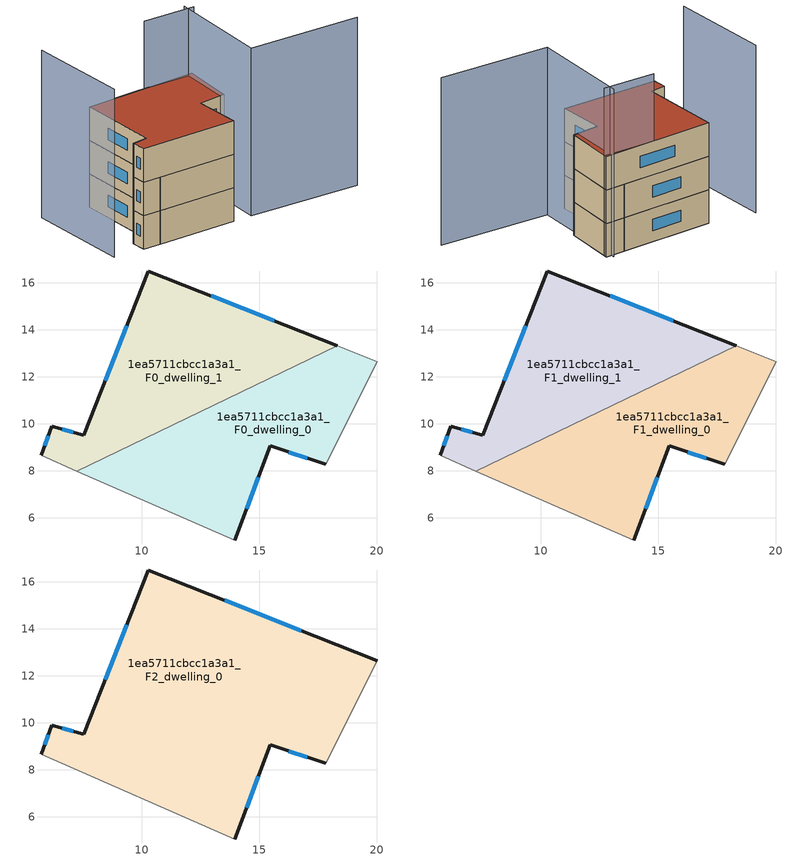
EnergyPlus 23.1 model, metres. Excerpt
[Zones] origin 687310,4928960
1ea5711cbcc1a3a1_F0_dwelling_0
 floor ground (EU_floor_Construction): 17.83,8.27 20.02,12.63 18.31,13.31 7.24,7.99 13.95,5.05 15.45,9.05 z0
 wall outside (EU_wall_Construction): 17.83,8.27 15.45,9.05 13.95,5.05 z0:3
 wall adiabatic (EU_wall_Construction): 13.95,5.05 7.24,7.99 / 18.31,13.31 20.02,12.63 17.83,8.27 z0:3
 wall to 1ea5711cbcc1a3a1_F0_dwelling_1 (EU_wall_Construction): 7.24,7.99 18.31,13.31 z0:3
 window (EU_Window_Construction): 17.04,8.53 16.25,8.79 / 14.95,7.72 14.45,6.39 z1:2
1ea5711cbcc1a3a1_F0_dwelling_1
 floor ground (EU_floor_Construction): 18.31,13.31 10.27,16.49 7.53,9.5 6.17,9.89 5.71,8.65 7.24,7.99 z0
 wall outside (EU_wall_Construction): 5.71,8.65 6.17,9.89 7.53,9.5 10.27,16.49 18.31,13.31 z0:3
 wall adiabatic (EU_wall_Construction): 7.24,7.99 5.71,8.65 z0:3
 window (EU_Window_Construction): 5.87,9.07 6.02,9.48 / 6.63,9.76 7.08,9.63 / 8.45,11.83 9.36,14.16 / 12.95,15.43 15.63,14.37 z1:2
1ea5711cbcc1a3a1_F1_dwelling_0
 floor to 1ea5711cbcc1a3a1_F0_dwelling_0 (EU_floor_Construction): 17.83,8.27 20.02,12.63 18.31,13.31 7.24,7.99 13.95,5.05 15.45,9.05 z3
 wall outside (EU_wall_Construction): 17.83,8.27 15.45,9.05 13.95,5.05 z3:6
 wall adiabatic (EU_wall_Construction): 13.95,5.05 7.24,7.99 / 18.31,13.31 20.02,12.63 17.83,8.27 z3:6
 wall to 1ea5711cbcc1a3a1_F1_dwelling_1 (EU_wall_Construction): 7.24,7.99 18.31,13.31 z3:6
 window (EU_Window_Construction): 17.04,8.53 16.25,8.79 / 14.95,7.72 14.45,6.39 z4:5
1ea5711cbcc1a3a1_F1_dwelling_1
 floor to 1ea5711cbcc1a3a1_F0_dwelling_1 (EU_floor_Construction): 18.31,13.31 10.27,16.49 7.53,9.5 6.17,9.89 5.71,8.65 7.24,7.99 z3
 wall outside (EU_wall_Construction): 5.71,8.65 6.17,9.89 7.53,9.5 10.27,16.49 18.31,13.31 z3:6
 wall adiabatic (EU_wall_Construction): 7.24,7.99 5.71,8.65 z3:6
 window (EU_Window_Construction): 5.87,9.07 6.02,9.48 / 6.63,9.76 7.08,9.63 / 8.45,11.83 9.36,14.16 / 12.95,15.43 15.63,14.37 z4:5
1ea5711cbcc1a3a1_F2_dwelling_0
 floor to 1ea5711cbcc1a3a1_F1_dwelling_0 (EU_floor_Construction): 17.83,8.27 20.02,12.63 18.31,13.31 7.24,7.99 13.95,5.05 15.45,9.05 z6
 floor to 1ea5711cbcc1a3a1_F1_dwelling_1 (EU_floor_Construction): 18.31,13.31 10.27,16.49 7.53,9.5 6.17,9.89 5.71,8.65 7.24,7.99 z6
 wall outside (EU_wall_Construction): 17.83,8.27 15.45,9.05 13.95,5.05 / 5.71,8.65 6.17,9.89 7.53,9.5 10.27,16.49 20.02,12.63 z6:9
 wall adiabatic (EU_wall_Construction): 20.02,12.63 17.83,8.27 / 13.95,5.05 5.71,8.65 z6:9
 window (EU_Window_Construction): 13.52,15.21 16.77,13.92 / 17.04,8.53 16.25,8.79 / 14.95,7.72 14.45,6.39 / 5.87,9.07 6.02,9.48 / 6.63,9.76 7.08,9.63 / 8.45,11.83 9.36,14.16 z7:8
 roof outside (EU_roof_Construction): 20.02,12.63 17.83,8.27 15.45,9.05 13.95,5.05 5.71,8.65 6.17,9.89 7.53,9.5 10.27,16.49 z9
shading: 24.93,0 15.57,4.41 / 15.57,4.41 19.67,13.1 / 19.9,12.37 15.52,14.41 / 6.65,18.77 3.25,9.96 z0:15
[Building]
EU S2 Campaign: North Axis=0; Terrain=City; Solar Distribution=FullExterior
[Site:Location]
Bologna: Latitude=44.5; Longitude=11.25; Time Zone=1; Elevation=37
[SizingPeriod:WeatherFileDays]
AnnualSizingPeriod: Begin Month=1; Begin Day of Month=1; End Month=12; End Day of Month=31; Day of Week for Start Day=Monday; Use Weather File Daylight Saving Period=No; Use Weather File Rain and Snow Indicators=No
[MATERIAL]
EU_InternalMass_Material: Roughness=MediumRough; Thickness=0.1; Conductivity=1; Density=1800; Specific Heat=900; Thermal Absorptance=0.9; Solar Absorptance=0.7; Visible Absorptance=0.7
[MATERIAL:NOMASS] Roughness=MediumRough; Thermal Absorptance=0.9; Solar Absorptance=0.7; Visible Absorptance=0.7
Name | Thermal Resistance
EU_wall_NoMass | 0.937881
EU_roof_NoMass | 0.548572
EU_floor_NoMass | 0.71348
[WINDOWMATERIAL:SIMPLEGLAZINGSYSTEM]
EU_Window_SimpleGlazing: UFactor=4.25633; Solar Heat Gain Coefficient=0.85; Visible Transmittance=0.85
[CONSTRUCTION]
EU_wall_Construction: EU_wall_NoMass
EU_roof_Construction: EU_roof_NoMass
EU_floor_Construction: EU_floor_NoMass
EU_InternalMass_Construction: EU_InternalMass_Material
EU_Window_Construction: EU_Window_SimpleGlazing
[ZONE] Type=1; Multiplier=1; Ceiling Height=autocalculate; Floor Area=autocalculate; Part of Total Floor Area=Yes
Name | Volume
1ea5711cbcc1a3a1_F0_dwelling_0; 1ea5711cbcc1a3a1_F1_dwelling_0 | 126.726
1ea5711cbcc1a3a1_F2_dwelling_0 | 253.458
1ea5711cbcc1a3a1_F0_dwelling_1; 1ea5711cbcc1a3a1_F1_dwelling_1 | 126.732
[INTERNALMASS] Construction=EU_InternalMass_Construction
Name | Zone or ZoneList | Surface Area
1ea5711cbcc1a3a1_F0_dwelling_0_EU_InternalMass | 1ea5711cbcc1a3a1_F0_dwelling_0 | 42.2416
1ea5711cbcc1a3a1_F0_dwelling_1_EU_InternalMass | 1ea5711cbcc1a3a1_F0_dwelling_1 | 42.2436
1ea5711cbcc1a3a1_F1_dwelling_0_EU_InternalMass | 1ea5711cbcc1a3a1_F1_dwelling_0 | 42.2416
1ea5711cbcc1a3a1_F1_dwelling_1_EU_InternalMass | 1ea5711cbcc1a3a1_F1_dwelling_1 | 42.2436
1ea5711cbcc1a3a1_F2_dwelling_0_EU_InternalMass | 1ea5711cbcc1a3a1_F2_dwelling_0 | 84.4889
[OTHEREQUIPMENT] Fuel Type=Electricity; Design Level Calculation Method=Watts/Area; Power per Zone Floor Area=1; Fraction Latent=0; Fraction Radiant=0; Fraction Lost=0; Carbon Dioxide Generation Rate=0; EndUse Subcategory=EU_Step8_InternalGains
Name | Zone or ZoneList or Space or SpaceList | Schedule
EU_Step8_InternalGain_1ea5711cbcc1a3a1_F0_dwelling_0_f000 | 1ea5711cbcc1a3a1_F0_dwelling_0 | EU_Step8_GainSchedule_1ea5711cbcc1a3a1_F0_dwelling_0_f000
EU_Step8_InternalGain_1ea5711cbcc1a3a1_F0_dwelling_1_f000 | 1ea5711cbcc1a3a1_F0_dwelling_1 | EU_Step8_GainSchedule_1ea5711cbcc1a3a1_F0_dwelling_1_f000
EU_Step8_InternalGain_1ea5711cbcc1a3a1_F1_dwelling_0_f000 | 1ea5711cbcc1a3a1_F1_dwelling_0 | EU_Step8_GainSchedule_1ea5711cbcc1a3a1_F1_dwelling_0_f000
EU_Step8_InternalGain_1ea5711cbcc1a3a1_F1_dwelling_1_f000 | 1ea5711cbcc1a3a1_F1_dwelling_1 | EU_Step8_GainSchedule_1ea5711cbcc1a3a1_F1_dwelling_1_f000
EU_Step8_InternalGain_1ea5711cbcc1a3a1_F2_dwelling_0_f000 | 1ea5711cbcc1a3a1_F2_dwelling_0 | EU_Step8_GainSchedule_1ea5711cbcc1a3a1_F2_dwelling_0_f000
[ZONEVENTILATION:DESIGNFLOWRATE] Schedule=EU_AlwaysOn; Design Flow Rate Calculation Method=AirChanges/Hour; Air Changes per Hour=0.687892; Ventilation Type=Natural; Fan Pressure Rise=0; Fan Total Efficiency=1; Constant Term Coefficient=1; Temperature Term Coefficient=0; Velocity Term Coefficient=0; Velocity Squared Term Coefficient=0; Minimum Indoor Temperature=-100; Maximum Indoor Temperature=100; Delta Temperature=-100; Minimum Outdoor Temperature=-100; Maximum Outdoor Temperature=100; Maximum Wind Speed=40
Name | Zone or ZoneList or Space or SpaceList
EU_ConstantAir_1ea5711cbcc1a3a1_F0_dwelling_0 | 1ea5711cbcc1a3a1_F0_dwelling_0
EU_ConstantAir_1ea5711cbcc1a3a1_F0_dwelling_1 | 1ea5711cbcc1a3a1_F0_dwelling_1
EU_ConstantAir_1ea5711cbcc1a3a1_F1_dwelling_0 | 1ea5711cbcc1a3a1_F1_dwelling_0
EU_ConstantAir_1ea5711cbcc1a3a1_F1_dwelling_1 | 1ea5711cbcc1a3a1_F1_dwelling_1
EU_ConstantAir_1ea5711cbcc1a3a1_F2_dwelling_0 | 1ea5711cbcc1a3a1_F2_dwelling_0
[HVACTEMPLATE:THERMOSTAT] Constant Heating Setpoint=20; Constant Cooling Setpoint=50
EU_HeatOnly_1ea5711cbcc1a3a1_F0_dwelling_0; EU_HeatOnly_1ea5711cbcc1a3a1_F0_dwelling_1; EU_HeatOnly_1ea5711cbcc1a3a1_F1_dwelling_0; EU_HeatOnly_1ea5711cbcc1a3a1_F1_dwelling_1; EU_HeatOnly_1ea5711cbcc1a3a1_F2_dwelling_0
[HVACTEMPLATE:ZONE:IDEALLOADSAIRSYSTEM] System Availability Schedule=EU_AlwaysOn; Maximum Heating Supply Air Temperature=50; Minimum Cooling Supply Air Temperature=13; Maximum Heating Supply Air Humidity Ratio=0.0156; Minimum Cooling Supply Air Humidity Ratio=0.0077; Heating Limit=NoLimit; Cooling Limit=NoLimit; Heating Availability Schedule=EU_AlwaysOn; Cooling Availability Schedule=EU_CoolingOff; Dehumidification Control Type=ConstantSensibleHeatRatio; Cooling Sensible Heat Ratio=0.7; Dehumidification Setpoint=60; Humidification Control Type=None; Humidification Setpoint=30; Outdoor Air Method=None; Outdoor Air Flow Rate per Person=0.00944; Outdoor Air Flow Rate per Zone Floor Area=0; Outdoor Air Flow Rate per Zone=0; Demand Controlled Ventilation Type=None; Outdoor Air Economizer Type=NoEconomizer; Heat Recovery Type=None; Sensible Heat Recovery Effectiveness=0.7; Latent Heat Recovery Effectiveness=0.65
Name | Template Thermostat
1ea5711cbcc1a3a1_F0_dwelling_0 | EU_HeatOnly_1ea5711cbcc1a3a1_F0_dwelling_0
1ea5711cbcc1a3a1_F0_dwelling_1 | EU_HeatOnly_1ea5711cbcc1a3a1_F0_dwelling_1
1ea5711cbcc1a3a1_F1_dwelling_0 | EU_HeatOnly_1ea5711cbcc1a3a1_F1_dwelling_0
1ea5711cbcc1a3a1_F1_dwelling_1 | EU_HeatOnly_1ea5711cbcc1a3a1_F1_dwelling_1
1ea5711cbcc1a3a1_F2_dwelling_0 | EU_HeatOnly_1ea5711cbcc1a3a1_F2_dwelling_0
[SIZING:ZONE] Zone Cooling Design Supply Air Temperature Input Method=SupplyAirTemperature; Zone Cooling Design Supply Air Temperature=13; Zone Heating Design Supply Air Temperature Input Method=SupplyAirTemperature; Zone Heating Design Supply Air Temperature=50; Zone Cooling Design Supply Air Humidity Ratio=0.008; Zone Heating Design Supply Air Humidity Ratio=0.008; Cooling Design Air Flow Method=DesignDay; Cooling Design Air Flow Rate=0; Cooling Minimum Air Flow per Zone Floor Area=0.000762; Cooling Minimum Air Flow=0; Cooling Minimum Air Flow Fraction=0.2; Heating Design Air Flow Method=DesignDay; Heating Design Air Flow Rate=0; Heating Maximum Air Flow per Zone Floor Area=0.002032; Heating Maximum Air Flow=0.141576; Heating Maximum Air Flow Fraction=0.3; Account for Dedicated Outdoor Air System=No; Dedicated Outdoor Air System Control Strategy=NeutralSupplyAir; Dedicated Outdoor Air Low Setpoint Temperature for Design=autosize; Dedicated Outdoor Air High Setpoint Temperature for Design=autosize; Zone Load Sizing Method=Sensible Load Only No Latent Load; Zone Latent Cooling Design Supply Air Humidity Ratio Input Method=HumidityRatioDifference; Zone Cooling Design Supply Air Humidity Ratio Difference=0.005; Zone Latent Heating Design Supply Air Humidity Ratio Input Method=HumidityRatioDifference; Zone Humidification Design Supply Air Humidity Ratio Difference=0.005
1ea5711cbcc1a3a1_F0_dwelling_0; 1ea5711cbcc1a3a1_F0_dwelling_1; 1ea5711cbcc1a3a1_F1_dwelling_0; 1ea5711cbcc1a3a1_F1_dwelling_1; 1ea5711cbcc1a3a1_F2_dwelling_0
[SCHEDULE:CONSTANT]
Name | Hourly Value
EU_AlwaysOn | 1
EU_CoolingOff | 0
[SCHEDULE:FILE] Column Number=1; Rows to Skip at Top=0; Number of Hours of Data=8760; Column Separator=Comma; Interpolate to Timestep=No; Minutes per Item=60; Adjust Schedule for Daylight Savings=Yes
Name | File
EU_Step8_GainSchedule_1ea5711cbcc1a3a1_F0_dwelling_0_f000 | ../../schedules/1ea5711cbcc1a3a1/1ea5711cbcc1a3a1_F0_dwelling_0_f000_gain.csv
EU_Step8_GainSchedule_1ea5711cbcc1a3a1_F0_dwelling_1_f000 | ../../schedules/1ea5711cbcc1a3a1/1ea5711cbcc1a3a1_F0_dwelling_1_f000_gain.csv
EU_Step8_GainSchedule_1ea5711cbcc1a3a1_F1_dwelling_0_f000 | ../../schedules/1ea5711cbcc1a3a1/1ea5711cbcc1a3a1_F1_dwelling_0_f000_gain.csv
EU_Step8_GainSchedule_1ea5711cbcc1a3a1_F1_dwelling_1_f000 | ../../schedules/1ea5711cbcc1a3a1/1ea5711cbcc1a3a1_F1_dwelling_1_f000_gain.csv
EU_Step8_GainSchedule_1ea5711cbcc1a3a1_F2_dwelling_0_f000 | ../../schedules/1ea5711cbcc1a3a1/1ea5711cbcc1a3a1_F2_dwelling_0_f000_gain.csv
